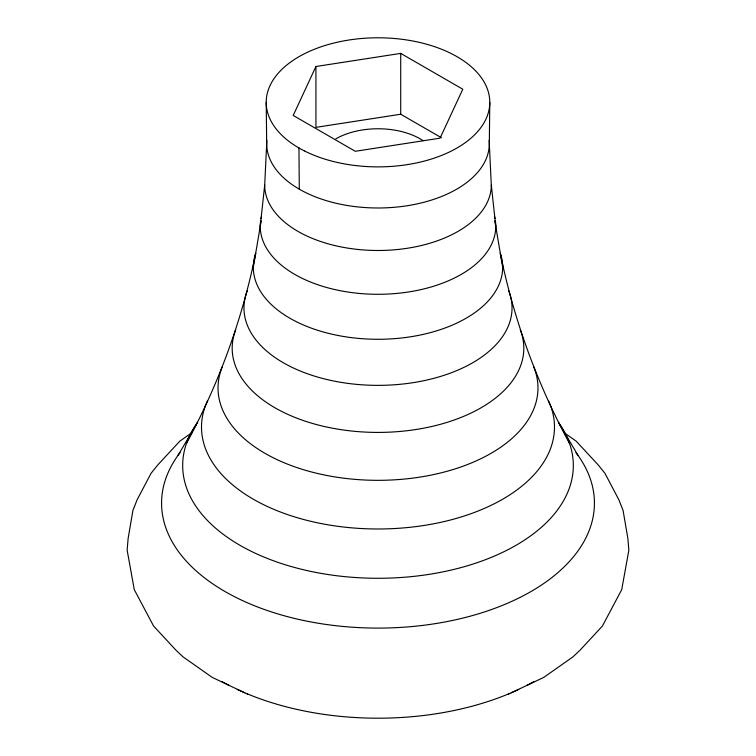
<?xml version="1.0" encoding="UTF-8"?>
<svg xmlns="http://www.w3.org/2000/svg" width="756" height="756" viewBox="0 0 756 756"><rect width="100%" height="100%" fill="white"/><g stroke="black" fill="none" stroke-linecap="round" stroke-linejoin="round"><path stroke-width="1.13" d="M489.784 102.334L489.312 143.725L491.305 185.078L495.766 226.299M260.234 226.299L264.695 185.078L266.688 143.725L266.216 102.334M253.317 267.303L261.141 221.083M315.932 66.509L293.215 115.451L355.282 151.285L440.068 138.168L462.785 89.227L400.718 53.392L315.932 66.509L315.932 127.358L400.718 114.241L441.419 137.734M186.43 443.517C218.777 383.953 242.203 319.675 255.717 253.26A124.683 71.981 0 0 0 378 339.283A124.683 71.981 0 0 0 500.283 253.26C513.797 319.675 537.223 383.953 569.57 443.517M178.047 455.32L197.552 422.358A195.322 112.767 0 0 0 378 578.283A195.322 112.767 0 0 0 558.448 422.358L577.953 455.32M192.232 432.423L179.805 441.173L157.777 464.959L151.049 473.313L137.063 499.924L132.905 510.517L128.104 538.659L127.15 550.236L134.284 589.661L153.572 626.015L176.025 650.264L183.056 656.87L212.209 677.385L247.741 694.216M508.259 694.216L543.791 677.385L572.944 656.87L579.975 650.264L602.428 626.015L621.715 589.661L628.85 550.236L627.896 538.659L623.095 510.517L618.937 499.924L604.951 473.313L598.223 464.959L576.195 441.173L563.768 432.423M494.859 221.083L502.683 267.303M298.96 147.978L299.291 189.161M400.718 53.392L400.718 114.241M491.305 185.078A113.305 65.413 0 0 1 378 250.491A113.305 65.413 0 0 1 264.695 185.078M495.369 220.752A117.766 67.993 0 0 1 378 294.292A117.766 67.993 0 0 1 260.631 220.752M261.009 218.522A117.766 67.993 0 0 1 261.51 216.32M494.49 216.32A117.766 67.993 0 0 1 494.991 218.522M508.675 290.758A134.039 77.386 0 0 1 378 385.362A134.039 77.386 0 0 1 247.325 290.758M520.27 329.796A145.814 84.181 0 0 1 378 432.413A145.814 84.181 0 0 1 235.73 329.796M533.727 366.83A159.97 92.355 0 0 1 378 480.325A159.97 92.355 0 0 1 222.273 366.83M548.639 401.067A176.488 101.89 0 0 1 378 528.983A176.488 101.89 0 0 1 207.361 401.067M575.949 452.627A216.424 124.948 0 0 1 378 628.094A216.424 124.948 0 0 1 180.051 452.627M534.142 681.506A223.568 129.078 0 0 1 527.14 685.286M518.767 689.406A223.568 129.078 0 0 1 511.16 692.808M508.949 693.743A223.568 129.078 0 0 1 247.051 693.743M244.84 692.808A223.568 129.078 0 0 1 237.233 689.406M228.86 685.286A223.568 129.078 0 0 1 221.858 681.506M489.151 140.285A111.312 64.26 0 0 1 378 207.985A111.312 64.26 0 0 1 266.849 140.285M335.844 138.849A59.62 34.417 0 0 1 423.143 140.701M304.299 150.86A111.784 64.534 0 0 0 487.639 114.931A111.784 64.534 0 0 0 342.071 41.221A111.784 64.534 0 0 0 304.299 150.86"/></g></svg>
